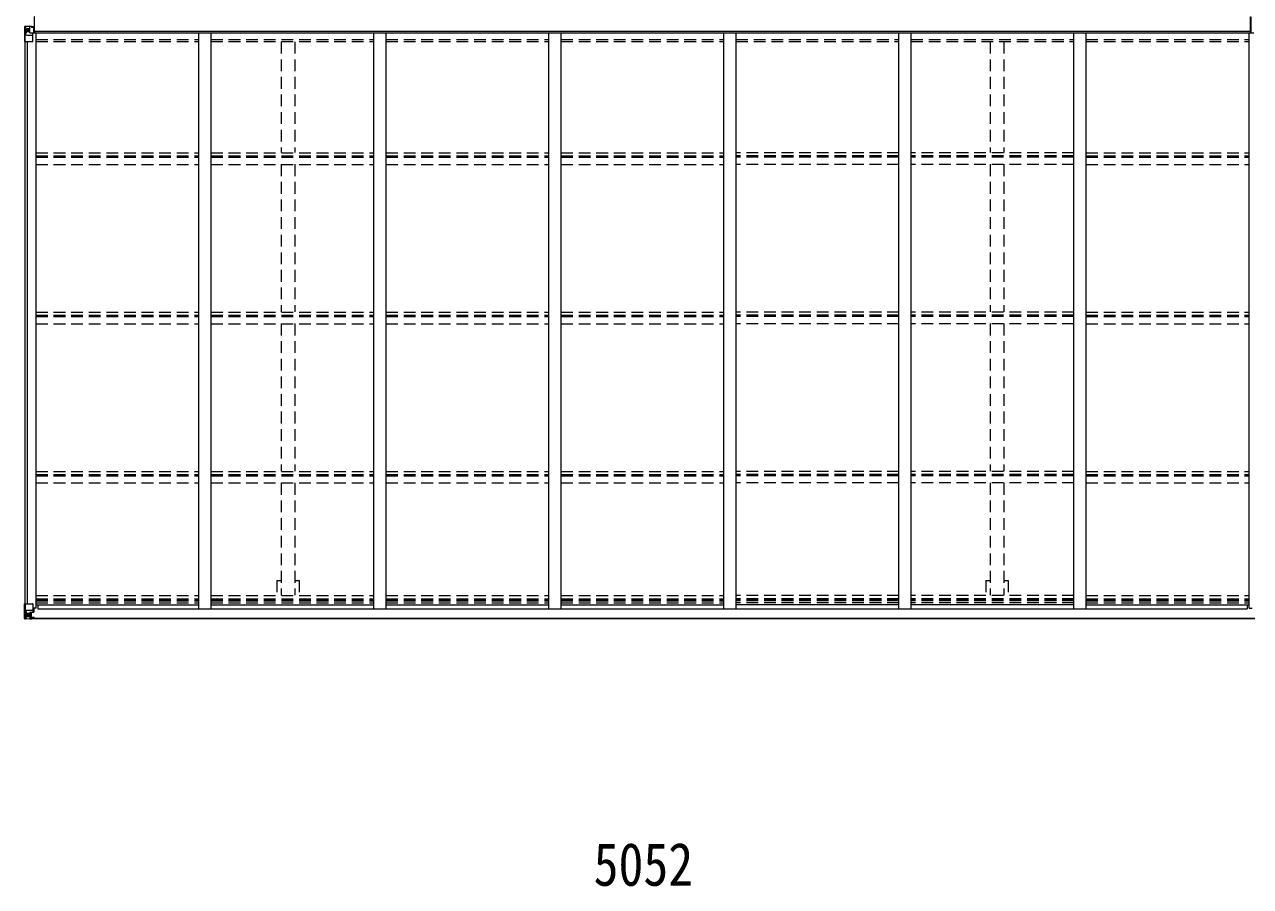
# Model space of a CAD drawing. Units: millimetres at full size, sheet at 1:40; details may follow other scales. Extents: x -11243 to 11243, y -7760 to 7760.
# Drawn here: x 2121 to 7136, y 278 to 3804 of the extents above; entities that cross this region are included whole.
import ezdxf
from ezdxf.enums import TextEntityAlignment as Align

# ---------------------------------------------------------------- set-up
doc = ezdxf.new("R2010")
doc.units = ezdxf.units.MM
doc.header["$LTSCALE"] = 40
doc.linetypes.add('DASHED1', pattern=[1.8, 1.2, -0.6])
for name, color, linetype, lineweight in [('0-3_ELV2', 4, 'Continuous', 9), ('0-4_TABLE1', 6, 'Continuous', 9), ('0-6_OTH_LINE', 6, 'Continuous', 9)]:
    doc.layers.add(name, color=color, linetype=linetype, lineweight=lineweight)
doc.styles.add('ＭＳ ゴシック', font='')
doc.styles.get('ＭＳ ゴシック').set_extended_font_data('MS Gothic')

msp = doc.modelspace()

# ---------------------------------------------------------------- linework, layer by layer
at = {"layer": '0-3_ELV2'}
for p, q in [((2148.1, 3770.3), (2162.87, 3770.3)), ((2149.87, 3796.08), (2160.37, 3796.08)), ((2159.87, 3788.18), (2160.37, 3788.18)), ((2159.87, 3772.57), (2160.37, 3772.57)), ((7135.87, 3775.43), (2162.87, 3775.7)), ((2162.87, 3772.39), (2162.87, 3769)), ((7135.87, 3769), (2162.87, 3769)), ((2168.37, 1415.99), (2168.37, 3769)), ((2834.37, 1414.18), (2834.37, 3769)), ((2884.37, 1414.18), (2884.37, 3769)), ((3550.37, 1414.18), (3550.37, 3769)), ((3600.37, 1414.18), (3600.37, 3769)), ((4266.37, 1414.18), (4266.37, 3769)), ((4316.37, 1414.18), (4316.37, 3769)), ((4982.37, 1414.18), (4982.37, 3769)), ((5032.37, 1414.18), (5032.37, 3769)), ((5698.37, 1414.18), (5698.37, 3769)), ((5748.37, 1414.18), (5748.37, 3769)), ((6414.37, 1414.18), (6414.37, 3769)), ((6464.37, 1414.18), (6464.37, 3769)), ((7130.37, 1415.99), (7130.37, 3769)), ((7135.87, 3769), (7135.87, 3772.37)), ((7135.87, 3770.3), (7150.63, 3770.3)), ((2123.37, 1434.64), (2123.37, 3734.29)), ((2133.07, 1434.64), (2133.07, 3734.29)), ((2168.37, 1415.99), (2155.37, 1415.99)), ((2168.37, 1429.68), (2834.37, 1429.68)), ((2175.87, 1429.68), (2175.87, 1414.16)), ((2175.87, 1414.16), (7122.87, 1414.16)), ((2884.37, 1429.68), (3550.37, 1429.68)), ((3600.37, 1429.68), (4266.37, 1429.68)), ((4316.37, 1429.68), (4982.37, 1429.68)), ((5698.37, 1429.68), (5032.37, 1429.68)), ((6414.37, 1429.68), (5748.37, 1429.68)), ((6464.37, 1429.68), (7130.37, 1429.68)), ((7122.87, 1429.68), (7122.87, 1414.16)), ((7130.37, 1415.99), (7143.37, 1415.99)), ((2144.87, 1376.02), (7153.87, 1376.02)), ((2144.87, 1373.88), (7153.87, 1373.88))]:
    msp.add_line(p, q, dxfattribs=at)
at = {"layer": '0-3_ELV2', "linetype": 'DASHED1'}
for p, q in [((2168.37, 3742.48), (2834.37, 3742.48)), ((2168.37, 3734.14), (2834.37, 3734.14)), ((2884.37, 3742.48), (3550.37, 3742.48)), ((2884.37, 3734.14), (3550.37, 3734.14)), ((3171.87, 3733.33), (3171.87, 3280.42)), ((3226.87, 3733.33), (3226.87, 3280.42)), ((3600.37, 3742.48), (4266.37, 3742.48)), ((3600.37, 3734.14), (4266.37, 3734.14)), ((4316.37, 3742.48), (4982.37, 3742.48)), ((4316.37, 3734.14), (4982.37, 3734.14)), ((5032.37, 3742.48), (5698.37, 3742.48)), ((5032.37, 3734.14), (5698.37, 3734.14)), ((5748.37, 3742.48), (6414.37, 3742.48)), ((5748.37, 3734.14), (6414.37, 3734.14)), ((6071.87, 3733.33), (6071.87, 3280.42)), ((6126.87, 3733.33), (6126.87, 3280.42)), ((6464.37, 3742.48), (7130.37, 3742.48)), ((6464.37, 3734.14), (7130.37, 3734.14)), ((2168.37, 3279.22), (2834.34, 3279.22)), ((2168.37, 3266.21), (2834.34, 3266.21)), ((2168.37, 3261.66), (2834.34, 3261.66)), ((2884.37, 3279.22), (3550.34, 3279.22)), ((2884.37, 3266.21), (3550.34, 3266.21)), ((2884.37, 3261.66), (3550.34, 3261.66)), ((3600.37, 3279.22), (4266.34, 3279.22)), ((3600.37, 3266.21), (4266.34, 3266.21)), ((3600.37, 3261.66), (4266.34, 3261.66)), ((4316.37, 3279.22), (4982.34, 3279.22)), ((4316.37, 3266.21), (4982.34, 3266.21)), ((4316.37, 3261.66), (4982.34, 3261.66)), ((5698.37, 3279.22), (5032.37, 3279.22)), ((5698.37, 3266.21), (5032.37, 3266.21)), ((5698.37, 3261.66), (5032.37, 3261.66)), ((6414.34, 3279.22), (5748.37, 3279.22)), ((6414.34, 3266.21), (5748.37, 3266.21)), ((6414.34, 3261.66), (5748.37, 3261.66)), ((6464.37, 3279.22), (7130.34, 3279.22)), ((6464.37, 3266.21), (7130.34, 3266.21)), ((6464.37, 3261.66), (7130.34, 3261.66)), ((2168.37, 3231.93), (2834.34, 3231.93)), ((2884.37, 3231.93), (3550.34, 3231.93)), ((3171.87, 3232.05), (3171.87, 2628.75)), ((3226.87, 3232.05), (3226.87, 2628.75)), ((3600.37, 3231.93), (4266.34, 3231.93)), ((4316.37, 3231.93), (4982.34, 3231.93)), ((5698.37, 3231.93), (5032.37, 3231.93)), ((6414.34, 3231.93), (5748.37, 3231.93)), ((6071.87, 3232.05), (6071.87, 2628.75)), ((6126.87, 3232.05), (6126.87, 2628.75)), ((6464.37, 3231.93), (7130.34, 3231.93)), ((2168.37, 2627.56), (2834.34, 2627.56)), ((2168.37, 2614.55), (2834.34, 2614.55)), ((2168.37, 2610), (2834.34, 2610)), ((2884.37, 2627.56), (3550.34, 2627.56)), ((2884.37, 2614.55), (3550.34, 2614.55)), ((2884.37, 2610), (3550.34, 2610)), ((3600.37, 2627.56), (4266.34, 2627.56)), ((3600.37, 2614.55), (4266.34, 2614.55)), ((3600.37, 2610), (4266.34, 2610)), ((4316.37, 2627.56), (4982.34, 2627.56)), ((4316.37, 2614.55), (4982.34, 2614.55)), ((4316.37, 2610), (4982.34, 2610)), ((5698.37, 2627.56), (5032.37, 2627.56)), ((5698.37, 2614.55), (5032.37, 2614.55)), ((5698.37, 2610), (5032.37, 2610)), ((6414.34, 2627.56), (5748.37, 2627.56)), ((6414.34, 2614.55), (5748.37, 2614.55)), ((6414.34, 2610), (5748.37, 2610)), ((6464.37, 2627.56), (7130.34, 2627.56)), ((6464.37, 2614.55), (7130.34, 2614.55)), ((6464.37, 2610), (7130.34, 2610)), ((2168.37, 2580.27), (2834.34, 2580.27)), ((2884.37, 2580.27), (3550.34, 2580.27)), ((3171.87, 2580.39), (3171.87, 1977.09)), ((3226.87, 2580.39), (3226.87, 1977.09)), ((3600.37, 2580.27), (4266.34, 2580.27)), ((4316.37, 2580.27), (4982.34, 2580.27)), ((5698.37, 2580.27), (5032.37, 2580.27)), ((6414.34, 2580.27), (5748.37, 2580.27)), ((6071.87, 2580.39), (6071.87, 1977.09)), ((6126.87, 2580.39), (6126.87, 1977.09)), ((6464.37, 2580.27), (7130.34, 2580.27)), ((2168.37, 1975.9), (2834.34, 1975.9)), ((2168.37, 1962.89), (2834.34, 1962.89)), ((2168.37, 1958.34), (2834.34, 1958.34)), ((2884.37, 1975.9), (3550.34, 1975.9)), ((2884.37, 1962.89), (3550.34, 1962.89)), ((2884.37, 1958.34), (3550.34, 1958.34)), ((3600.37, 1975.9), (4266.34, 1975.9)), ((3600.37, 1962.89), (4266.34, 1962.89)), ((3600.37, 1958.34), (4266.34, 1958.34)), ((4316.37, 1975.9), (4982.34, 1975.9)), ((4316.37, 1962.89), (4982.34, 1962.89)), ((4316.37, 1958.34), (4982.34, 1958.34)), ((5698.37, 1975.9), (5032.37, 1975.9)), ((5698.37, 1962.89), (5032.37, 1962.89)), ((5698.37, 1958.34), (5032.37, 1958.34)), ((6414.34, 1975.9), (5748.37, 1975.9)), ((6414.34, 1962.89), (5748.37, 1962.89)), ((6414.34, 1958.34), (5748.37, 1958.34)), ((6464.37, 1975.9), (7130.34, 1975.9)), ((6464.37, 1962.89), (7130.34, 1962.89)), ((6464.37, 1958.34), (7130.34, 1958.34)), ((2168.37, 1928.6), (2834.34, 1928.6)), ((2884.37, 1928.6), (3550.34, 1928.6)), ((3171.87, 1928.73), (3171.87, 1469.47)), ((3226.87, 1928.73), (3226.87, 1469.47)), ((3600.37, 1928.6), (4266.34, 1928.6)), ((4316.37, 1928.6), (4982.34, 1928.6)), ((5698.37, 1928.6), (5032.37, 1928.6)), ((6414.34, 1928.6), (5748.37, 1928.6)), ((6071.87, 1928.73), (6071.87, 1469.47)), ((6126.87, 1928.73), (6126.87, 1469.47)), ((6464.37, 1928.6), (7130.34, 1928.6)), ((3154.17, 1529.88), (3171.87, 1529.88)), ((3154.17, 1529.88), (3154.17, 1469.47)), ((3226.87, 1529.88), (3244.57, 1529.88)), ((3244.57, 1529.88), (3244.57, 1469.47)), ((6054.17, 1529.88), (6071.87, 1529.88)), ((6054.17, 1529.88), (6054.17, 1469.47)), ((6126.87, 1529.88), (6144.57, 1529.88)), ((6144.57, 1529.88), (6144.57, 1469.47)), ((2168.37, 1468.28), (2834.37, 1468.28)), ((2168.37, 1455.28), (2834.37, 1455.28)), ((2884.37, 1468.28), (3550.37, 1468.28)), ((2884.37, 1455.28), (3550.37, 1455.28)), ((3600.37, 1468.28), (4266.37, 1468.28)), ((3600.37, 1455.28), (4266.37, 1455.28)), ((4316.37, 1468.28), (4982.37, 1468.28)), ((4316.37, 1455.28), (4982.37, 1455.28)), ((5698.37, 1468.28), (5032.37, 1468.28)), ((5698.37, 1455.28), (5032.37, 1455.28)), ((6414.37, 1468.28), (5748.37, 1468.28)), ((6414.37, 1455.28), (5748.37, 1455.28)), ((6464.37, 1468.28), (7130.37, 1468.28)), ((6464.37, 1455.28), (7130.37, 1455.28)), ((2168.37, 1450.2), (2834.37, 1450.2)), ((2168.37, 1446.27), (2834.37, 1446.27)), ((2168.37, 1438.07), (2834.37, 1438.07)), ((2884.37, 1450.2), (3550.37, 1450.2)), ((2884.37, 1446.27), (3550.37, 1446.27)), ((2884.37, 1438.07), (3550.37, 1438.07)), ((3600.37, 1450.2), (4266.37, 1450.2)), ((3600.37, 1446.27), (4266.37, 1446.27)), ((3600.37, 1438.07), (4266.37, 1438.07)), ((4316.37, 1450.2), (4982.37, 1450.2)), ((4316.37, 1446.27), (4982.37, 1446.27)), ((4316.37, 1438.07), (4982.37, 1438.07)), ((5698.37, 1450.2), (5032.37, 1450.2)), ((5698.37, 1446.27), (5032.37, 1446.27)), ((5698.37, 1438.07), (5032.37, 1438.07)), ((6414.37, 1450.2), (5748.37, 1450.2)), ((6414.37, 1446.27), (5748.37, 1446.27)), ((6414.37, 1438.07), (5748.37, 1438.07)), ((6464.37, 1450.2), (7130.37, 1450.2)), ((6464.37, 1446.27), (7130.37, 1446.27)), ((6464.37, 1438.07), (7130.37, 1438.07))]:
    msp.add_line(p, q, dxfattribs=at)
at = {"layer": '0-4_TABLE1'}
for p, q in [((2161.87, 3772.37), (2161.87, 3835.37)), ((2121.37, 3794.99), (2121.37, 3734.29)), ((2122.31, 3795.95), (2122.31, 3796)), ((2131.28, 3796.38), (2123.35, 3795.91)), ((2124.21, 3794.94), (2124.21, 3794.87)), ((2124.21, 3734.29), (2124.21, 3794.87)), ((2124.76, 3761.17), (2128.9, 3773.25)), ((2128.18, 3791.49), (2125.45, 3795.16)), ((2129.04, 3787.99), (2131.37, 3788.05)), ((2129.04, 3774.52), (2129.04, 3787.99)), ((2131.37, 3774.48), (2129.04, 3774.52)), ((2143.37, 3797.17), (2131.37, 3796.39)), ((2131.37, 3788.04), (2143.37, 3788.04)), ((2131.37, 3774.48), (2131.37, 3774.49)), ((2143.37, 3774.49), (2131.37, 3774.49)), ((2135.89, 3780.85), (2135.89, 3779.89)), ((2143.37, 3770.5), (2143.37, 3797.29)), ((2143.37, 3770.5), (2149.87, 3770.5)), ((2144.19, 3770.3), (2144.19, 3770.5)), ((2154.54, 3768.64), (2144.19, 3770.3)), ((2146.89, 3770.5), (2154.54, 3769.28)), ((2149.87, 3797.68), (2149.87, 3791.74)), ((2158.87, 3792.31), (2149.87, 3792.37)), ((2149.87, 3770.5), (2158.87, 3770.53)), ((2154.54, 3769.28), (2154.54, 3768.64)), ((2155.37, 3735.29), (2155.37, 3768.38)), ((2159.87, 3771.44), (2159.87, 3791.6)), ((2121.37, 3734.29), (2154.37, 3734.29)), ((2124.76, 3761.17), (2131.37, 3760.95)), ((2131.37, 3760.95), (2155.37, 3760.95)), ((2121.37, 1434.64), (2154.37, 1434.64)), ((2121.37, 1373.93), (2121.37, 1434.64)), ((2124.21, 1434.64), (2124.21, 1374.06)), ((2124.76, 1407.76), (2131.37, 1407.98)), ((2124.76, 1407.76), (2128.9, 1395.68)), ((2131.37, 1407.98), (2155.37, 1407.98)), ((2155.37, 1433.64), (2155.37, 1400.55)), ((2159.87, 1411.64), (2155.37, 1411.64)), ((2159.87, 1415.99), (2159.87, 1399.78)), ((2122.31, 1372.98), (2122.31, 1372.94)), ((2149.87, 1371.25), (2122.31, 1372.93)), ((2131.28, 1372.55), (2123.35, 1373.02)), ((2124.21, 1373.99), (2124.21, 1374.06)), ((2128.18, 1377.43), (2125.45, 1373.77)), ((2131.37, 1394.45), (2129.04, 1394.41)), ((2129.04, 1394.41), (2129.04, 1380.94)), ((2129.04, 1380.94), (2131.37, 1380.88)), ((2131.37, 1394.45), (2131.37, 1394.44)), ((2144.87, 1394.44), (2131.37, 1394.44)), ((2144.87, 1380.89), (2131.37, 1380.89)), ((2143.37, 1371.76), (2131.37, 1372.54)), ((2136.85, 1388.08), (2136.85, 1389.04)), ((2143.37, 1397.74), (2143.37, 1371.64)), ((2144.87, 1377.35), (2143.37, 1377.35)), ((2143.37, 1372.53), (2149.87, 1372.13)), ((2154.54, 1400.29), (2144.19, 1398.63)), ((2144.19, 1398), (2154.54, 1399.65)), ((2144.19, 1398.63), (2144.19, 1398)), ((2148.87, 1390.85), (2144.87, 1390.85)), ((2148.87, 1382.64), (2144.87, 1382.64)), ((2153.37, 1377.71), (2144.87, 1377.71)), ((2149.87, 1373.06), (2144.87, 1373.14)), ((2144.98, 1379.01), (2148.87, 1379.01)), ((2145.36, 1378.8), (2145.36, 1378.64)), ((2160.37, 1378.67), (2145.36, 1378.8)), ((2145.36, 1378.64), (2155.37, 1378.55)), ((2145.37, 1376.68), (2145.37, 1378.64)), ((2153.37, 1376.71), (2145.37, 1376.71)), ((2153.37, 1376.68), (2145.37, 1376.68)), ((2148.87, 1398.75), (2148.87, 1378.78)), ((2149.87, 1373.88), (2149.87, 1371.25)), ((2153.37, 1377.71), (2153.37, 1376.02)), ((2154.54, 1399.65), (2154.54, 1400.29)), ((2154.82, 1399.73), (2159.87, 1399.78)), ((2154.87, 1373.44), (2154.87, 1373.88)), ((2155.17, 1373.44), (2154.87, 1373.44)), ((2155.17, 1373.44), (2156.86, 1373.88)), ((2159.87, 1401.49), (2155.37, 1401.52)), ((2155.37, 1376.94), (2161.37, 1376.94)), ((2158.87, 1399.77), (2158.87, 1401.5)), ((2160.37, 1376.02), (2160.37, 1376.94)), ((2161.37, 1378.63), (2161.37, 1376.02))]:
    msp.add_line(p, q, dxfattribs=at)
for points in [[(2162.87, 3835.37), (2160.37, 3835.37), (2160.37, 3772.37), (2162.87, 3772.37)], [(7135.87, 3835.37), (7138.37, 3835.37), (7138.37, 3772.37), (7135.87, 3772.37)]]:
    msp.add_lwpolyline(points, close=True, dxfattribs=at)
for points in [[(2122.31, 3796), (2131.37, 3796.55), (2149.87, 3797.68)], [(2134.93, 3782.77), (2133.97, 3782.77), (2133.97, 3781.81), (2134.93, 3781.81)], [(2136.85, 3783.73), (2136.85, 3784.69), (2135.89, 3784.69), (2135.89, 3783.73)], [(2135.89, 3779.89), (2136.85, 3779.89), (2136.85, 3780.85)], [(2137.81, 3781.81), (2138.77, 3781.81), (2138.77, 3782.77), (2137.81, 3782.77)], [(2159.87, 3791.6), (2159.86, 3791.7), (2149.87, 3791.74)], [(2134.93, 1387.12), (2133.97, 1387.12), (2133.97, 1386.16), (2134.93, 1386.16)], [(2136.85, 1389.04), (2135.89, 1389.04), (2135.89, 1388.08)], [(2135.89, 1385.2), (2135.89, 1384.24), (2136.85, 1384.24), (2136.85, 1385.2)], [(2137.81, 1386.16), (2138.77, 1386.16), (2138.77, 1387.12), (2137.81, 1387.12)], [(2149.87, 1372.65), (2144.87, 1372.65), (2144.87, 1398.11)], [(2155.37, 1376.94), (2155.37, 1378.56), (2161.37, 1378.51)]]:
    msp.add_lwpolyline(points, dxfattribs=at)
for centre in [(2136.37, 3782.29), (2136.37, 1386.64)]:
    msp.add_circle(centre, 5.3, dxfattribs=at)
for centre, radius, start, end in [((2122.37, 3795), 1, 93.50017, 180.00079), ((2122.37, 3794.99), 0.999, 93.4424, 179.95083), ((2122.37, 3794.96), 0.999, 93.4424, 179.95083), ((2123.52, 3808.6), 12.7, 269.24466, 275.10311), ((2125.49, 3794.99), 1.28, 131.17831, 182.45895), ((2134.93, 3783.73), 0.96, 270, 0), ((2134.93, 3780.85), 0.96, 0, 90), ((2137.81, 3783.73), 0.96, 180, 270), ((2137.81, 3780.85), 0.96, 90, 180), ((2144.3, 3771.23), 0.937, 230.93398, 263.26766), ((2154.43, 3768.35), 0.937, 2.32209, 83.26766), ((2154.43, 3767.71), 0.937, 2.32209, 83.26766), ((2154.37, 3735.29), 1, 270, 0), ((2154.37, 1433.64), 1, 0, 90), ((2122.37, 1373.97), 0.999, 180.04917, 266.5576), ((2122.37, 1373.94), 0.999, 180.04917, 266.5576), ((2122.37, 1373.93), 1, 179.99921, 266.49983), ((2123.52, 1360.33), 12.7, 84.89689, 90.75534), ((2125.49, 1373.94), 1.28, 177.54105, 228.82169), ((2134.93, 1388.08), 0.96, 270, 0), ((2134.93, 1385.2), 0.96, 0, 90), ((2137.81, 1388.08), 0.96, 180, 270), ((2137.81, 1385.2), 0.96, 90, 180), ((2144.3, 1397.7), 0.937, 96.73234, 177.67791), ((2144.3, 1397.07), 0.937, 96.73234, 177.67791), ((2145.38, 1379.32), 0.513, 178.95293, 268.11972), ((2145.37, 1379.14), 0.5, 179.95536, 269.47105), ((2145.37, 1376.21), 0.5, 89.99891, 179.99891), ((2145.37, 1376.18), 0.5, 90.00309, 180.00198), ((2154.43, 1401.22), 0.937, 276.73234, 357.67791), ((2154.43, 1400.58), 0.937, 276.73234, 357.67791), ((2160.51, 1370.98), 7.69, 83.56574, 91.03001)]:
    msp.add_arc(centre, radius, start, end, dxfattribs=at)
for centre, major_axis, ratio, start_param, end_param in [((2124.31, 3796.08), (2, 0.12), 0.060933, 2.0712557, 3.1453404), ((2323.31, 3808.31), (201, 12.36), 0.060933, 3.1453404, 3.145839), ((2126.17, 3787.91), (0.03, 5), 0.573921, 0.7672717, 1.551125), ((2124.5, 3792.98), (-0.02, 3), 0.466854, 0.125683, 0.7596956), ((2125.48, 3763.51), (0.85, 2.32), 0.403757, 3.0087805, 3.9744392), ((2127.63, 3774.54), (0, 3), 0.468246, 1.5772882, 2.0127935), ((2049.62, 3788.04), (81.75, 0), 0.061163, 6.2824128, 6.2831853), ((2158.87, 3771.44), (1, 0.021), 0.906239, 0.0187047, 1.589501), ((2158.87, 3791.6), (1, -0.012), 0.707053, 4.7036637, 6.124411), ((2125.48, 1405.42), (0.85, -2.32), 0.403757, 3.0087805, 3.9744392), ((2124.31, 1372.85), (2, -0.12), 0.060933, 2.0712557, 3.1453404), ((2323.31, 1360.62), (201, -12.36), 0.060933, 3.1453404, 3.145839), ((2124.5, 1375.95), (-0.02, -3), 0.466854, 0.125683, 0.7596956), ((2126.16, 1381.02), (0.03, -5), 0.573921, 0.7672717, 1.551125), ((2127.63, 1394.39), (0, -3), 0.468246, 1.5772882, 2.0127935), ((2049.62, 1380.89), (81.75, 0), 0.061163, 6.2824128, 6.2831853)]:
    msp.add_ellipse(centre, major_axis=major_axis, ratio=ratio, start_param=start_param, end_param=end_param, dxfattribs=at)

# ---------------------------------------------------------------- texts
at = {"layer": '0-6_OTH_LINE', "color": 7, "style": 'ＭＳ ゴシック', "width": 0.85}
msp.add_text('5052', height=176, dxfattribs=at).set_placement((4449.37, 228.11), align=Align.BOTTOM_LEFT)

doc.saveas('drawing.dxf')
